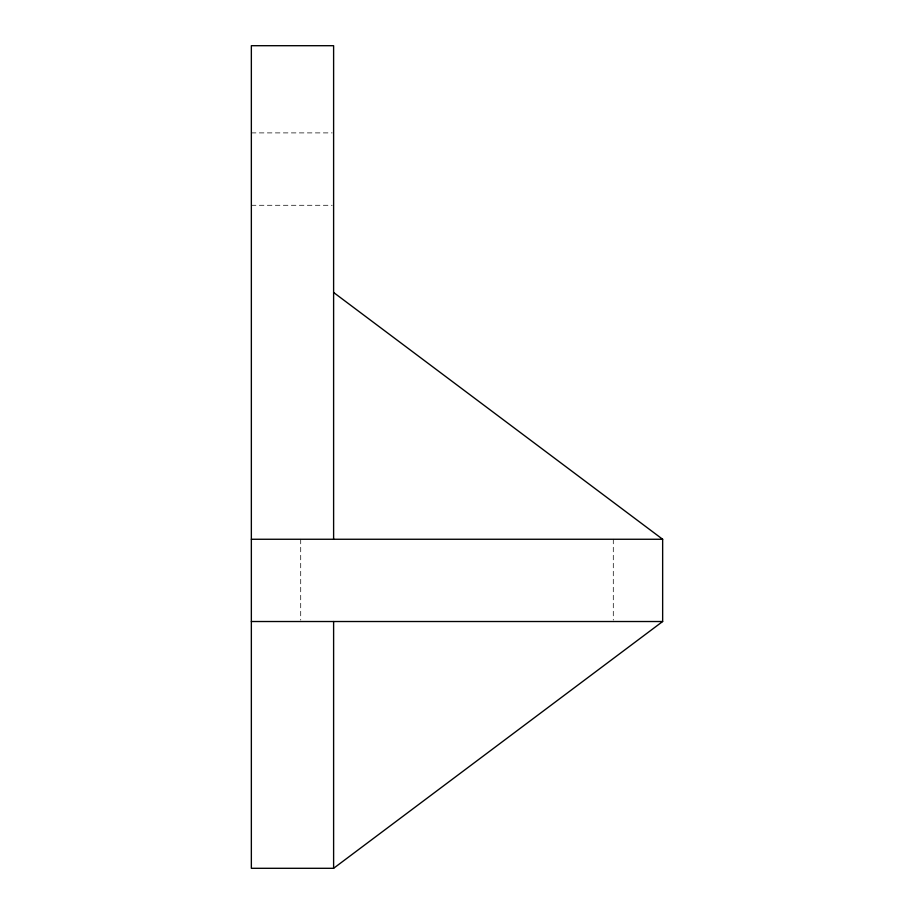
<?xml version="1.0" encoding="UTF-8"?>
<svg xmlns="http://www.w3.org/2000/svg" width="914" height="914" viewBox="0 0 914 914"><rect width="100%" height="100%" fill="white"/><g stroke="black" fill="none" stroke-linecap="round" stroke-linejoin="round"><path stroke-width="0.69" stroke-dasharray="4.57 3.43" d="M251.35 132.896L332.193 132.896M251.35 205.284L332.193 205.284M613.294 539.26L613.294 620.103M300.706 539.26L300.706 620.103"/><path stroke-width="1.37" d="M333.61 539.26L333.61 45.7L251.35 45.7L251.35 868.3L333.61 868.3L662.65 621.52L662.65 539.26L333.61 292.48M251.35 539.26L662.65 539.26M251.35 621.52L662.65 621.52M333.61 621.52L333.61 868.3"/></g></svg>
